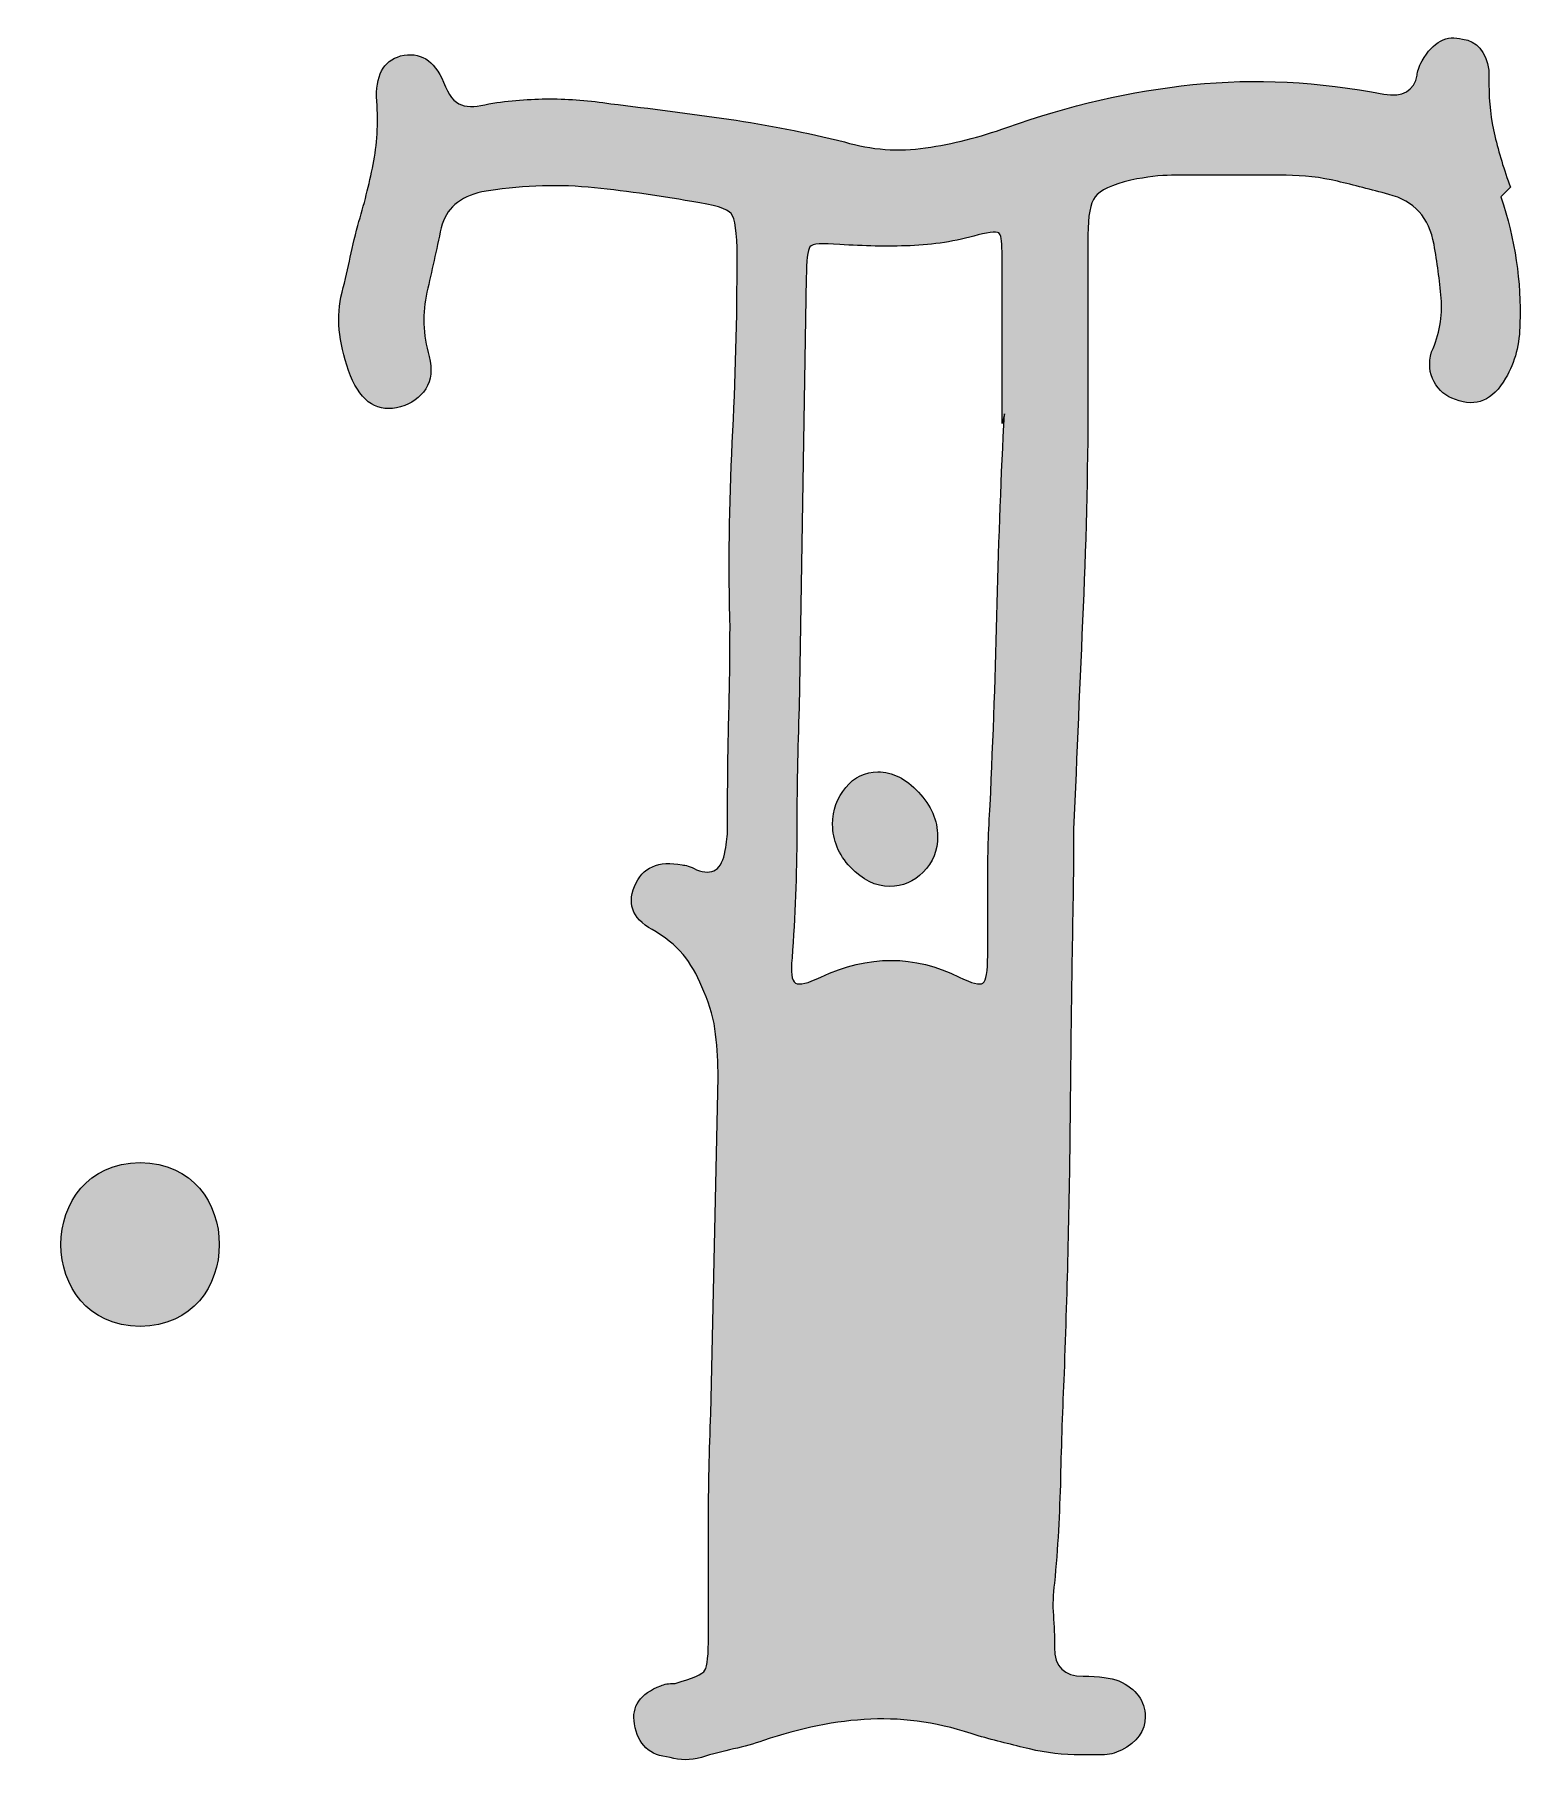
# Model space of a CAD drawing. Header units: inches. Extents: x 44 to 1037, y -995 to -85.
# Drawn here: x 44 to 235.5, y -593.5 to -371.1 of the extents above; entities that cross this region are included whole.
import ezdxf

# ---------------------------------------------------------------- set-up
doc = ezdxf.new("R2010")
doc.units = ezdxf.units.IN
doc.header["$MEASUREMENT"] = 0
doc.layers.add('Layer 1', color=7, linetype='Continuous')

# ---------------------------------------------------------------- blocks, each defined once
blk = doc.blocks.new('block 2')
at = {"layer": 'Layer 1', "true_color": 0x71020c}
h = blk.add_hatch(color=16, dxfattribs=at)
h.dxf.hatch_style = 2
edge = h.paths.add_edge_path()
edge.add_spline(control_points=[(178.74, -592.77), (179.76, -592.77), (180.69, -592.77), (181.51, -592.77), (182.33, -592.77), (183.15, -592.56), (183.97, -592.15), (186.01, -591.13), (187.04, -589.7), (187.04, -587.85), (187.04, -585.81), (185.91, -584.27), (183.66, -583.24), (182.63, -582.83), (181.09, -582.63), (179.05, -582.63), (176.59, -582.63), (175.36, -581.4), (175.36, -578.94), (175.36, -577.51), (175.31, -576.12), (175.21, -574.79), (175.1, -573.46), (175.16, -572.07), (175.36, -570.64), (175.77, -566.13), (176.02, -561.62), (176.13, -557.11), (176.23, -552.61), (176.38, -548.1), (176.59, -543.59), (177, -532.52), (177.25, -521.61), (177.36, -510.85), (177.46, -500.09), (177.61, -489.18), (177.82, -478.12), (177.82, -478.12), (177.82, -473.5), (177.82, -473.5), (178.23, -463.88), (178.64, -454.35), (179.05, -444.92), (179.46, -435.49), (179.67, -425.97), (179.67, -416.33), (179.67, -416.33), (179.67, -396.96), (179.67, -396.96), (179.67, -394.51), (179.97, -392.87), (180.59, -392.05), (181.2, -391.23), (182.74, -390.51), (185.2, -389.9), (187.25, -389.49), (188.99, -389.28), (190.42, -389.28), (190.42, -389.28), (205.18, -389.28), (205.18, -389.28), (207.43, -389.28), (209.64, -389.54), (211.79, -390.05), (213.94, -390.56), (216.14, -391.12), (218.4, -391.74), (221.67, -392.56), (223.62, -394.71), (224.24, -398.2), (224.65, -400.45), (224.95, -402.76), (225.16, -405.11), (225.36, -407.47), (224.95, -409.77), (223.93, -412.03), (223.52, -413.46), (223.62, -414.75), (224.24, -415.87), (224.85, -417), (225.77, -417.77), (227, -418.18), (229.66, -419.2), (231.82, -418.28), (233.46, -415.41), (234.69, -413.36), (235.3, -411), (235.3, -408.34), (235.5, -403.01), (234.69, -397.58), (232.84, -392.05), (232.84, -392.05), (234.07, -390.82), (234.07, -390.82), (233.25, -388.57), (232.58, -386.36), (232.08, -384.21), (231.56, -382.06), (231.31, -379.86), (231.31, -377.6), (231.31, -377.6), (231.31, -375.75), (231.31, -375.75), (230.89, -373.3), (229.77, -371.97), (227.92, -371.76), (225.87, -371.14), (224.13, -372.07), (222.7, -374.53), (222.29, -375.35), (222.08, -375.96), (222.08, -376.37), (221.67, -378.42), (220.24, -379.24), (217.78, -378.83), (209.38, -377.19), (201.18, -376.78), (193.19, -377.6), (185.2, -378.42), (177.2, -380.27), (169.21, -383.13), (165.73, -384.36), (162.24, -385.24), (158.76, -385.75), (155.28, -386.26), (151.79, -386), (148.31, -384.98), (143.39, -383.75), (138.42, -382.78), (133.4, -382.06), (128.38, -381.34), (123.31, -380.67), (118.19, -380.06), (115.52, -379.65), (112.91, -379.44), (110.35, -379.44), (107.79, -379.44), (105.17, -379.65), (102.51, -380.06), (101.07, -380.47), (99.9, -380.52), (98.98, -380.21), (98.05, -379.91), (97.29, -378.94), (96.67, -377.29), (95.44, -374.42), (93.6, -373.3), (91.14, -373.91), (88.88, -374.53), (87.86, -376.48), (88.06, -379.75), (88.27, -382.62), (88.11, -385.34), (87.6, -387.9), (87.09, -390.46), (86.42, -393.08), (85.61, -395.74), (85.19, -397.38), (84.84, -398.92), (84.53, -400.35), (84.22, -401.78), (83.86, -403.32), (83.45, -404.96), (82.84, -408.03), (83.25, -411.41), (84.68, -415.1), (86.11, -418.59), (88.27, -419.92), (91.14, -419.1), (92.57, -418.69), (93.64, -417.92), (94.37, -416.79), (95.08, -415.67), (95.23, -414.28), (94.82, -412.64), (94, -409.77), (93.9, -407.01), (94.52, -404.34), (95.13, -401.68), (95.75, -398.92), (96.36, -396.04), (96.98, -393.58), (98.71, -392.05), (101.59, -391.43), (106.3, -390.62), (110.86, -390.41), (115.27, -390.82), (119.67, -391.23), (124.13, -391.84), (128.64, -392.66), (131.51, -393.08), (133.2, -393.58), (133.71, -394.2), (134.22, -394.81), (134.48, -396.66), (134.48, -399.73), (134.48, -407.72), (134.27, -415.72), (133.86, -423.71), (133.45, -431.7), (133.35, -439.69), (133.56, -447.68), (133.56, -451.58), (133.5, -455.42), (133.4, -459.21), (133.3, -463.01), (133.25, -466.85), (133.25, -470.74), (133.25, -471.77), (133.25, -472.69), (133.25, -473.5), (133.25, -474.33), (133.14, -475.25), (132.94, -476.27), (132.53, -478.73), (131.3, -479.55), (129.25, -478.73), (128.43, -478.32), (127.82, -478.12), (127.41, -478.12), (124.34, -477.5), (122.28, -478.42), (121.26, -480.88), (120.23, -483.34), (121.16, -485.29), (124.03, -486.72), (125.67, -487.75), (126.95, -488.88), (127.87, -490.1), (128.79, -491.33), (129.56, -492.77), (130.18, -494.41), (130.99, -496.25), (131.51, -498.1), (131.71, -499.94), (131.91, -501.78), (132.02, -503.63), (132.02, -505.47), (132.02, -505.47), (131.1, -548.82), (131.1, -548.82), (130.89, -553.53), (130.79, -558.29), (130.79, -563.11), (130.79, -567.93), (130.79, -572.69), (130.79, -577.4), (130.79, -579.86), (130.64, -581.35), (130.33, -581.86), (130.02, -582.37), (128.74, -582.93), (126.49, -583.55), (125.67, -583.55), (125.05, -583.65), (124.64, -583.86), (121.98, -584.89), (120.85, -586.52), (121.26, -588.78), (121.67, -591.44), (123.21, -592.87), (125.87, -593.08), (127.1, -593.48), (128.43, -593.48), (129.87, -593.08), (131.3, -592.66), (132.68, -592.31), (134.02, -592), (135.35, -591.7), (136.63, -591.34), (137.86, -590.93), (142.57, -589.29), (147.18, -588.37), (151.69, -588.16), (156.2, -587.96), (160.81, -588.67), (165.52, -590.31), (167.78, -590.93), (169.98, -591.49), (172.13, -592), (174.28, -592.51), (176.49, -592.77), (178.74, -592.77)], knot_values=[0, 0, 0, 0, 1, 1, 1, 2, 2, 2, 3, 3, 3, 4, 4, 4, 5, 5, 5, 6, 6, 6, 7, 7, 7, 8, 8, 8, 9, 9, 9, 10, 10, 10, 11, 11, 11, 12, 12, 12, 13, 13, 13, 14, 14, 14, 15, 15, 15, 16, 16, 16, 17, 17, 17, 18, 18, 18, 19, 19, 19, 20, 20, 20, 21, 21, 21, 22, 22, 22, 23, 23, 23, 24, 24, 24, 25, 25, 25, 26, 26, 26, 27, 27, 27, 28, 28, 28, 29, 29, 29, 30, 30, 30, 31, 31, 31, 32, 32, 32, 33, 33, 33, 34, 34, 34, 35, 35, 35, 36, 36, 36, 37, 37, 37, 38, 38, 38, 39, 39, 39, 40, 40, 40, 41, 41, 41, 42, 42, 42, 43, 43, 43, 44, 44, 44, 45, 45, 45, 46, 46, 46, 47, 47, 47, 48, 48, 48, 49, 49, 49, 50, 50, 50, 51, 51, 51, 52, 52, 52, 53, 53, 53, 54, 54, 54, 55, 55, 55, 56, 56, 56, 57, 57, 57, 58, 58, 58, 59, 59, 59, 60, 60, 60, 61, 61, 61, 62, 62, 62, 63, 63, 63, 64, 64, 64, 65, 65, 65, 66, 66, 66, 67, 67, 67, 68, 68, 68, 69, 69, 69, 70, 70, 70, 71, 71, 71, 72, 72, 72, 73, 73, 73, 74, 74, 74, 75, 75, 75, 76, 76, 76, 77, 77, 77, 78, 78, 78, 79, 79, 79, 80, 80, 80, 81, 81, 81, 82, 82, 82, 83, 83, 83, 84, 84, 84, 85, 85, 85, 86, 86, 86, 87, 87, 87, 88, 88, 88, 89, 89, 89, 90, 90, 90, 91, 91, 91, 92, 92, 92, 93, 93, 93, 94, 94, 94, 94], degree=3, periodic=1)
edge = h.paths.add_edge_path()
edge.add_spline(control_points=[(167.99, -444.46), (167.78, -452.96), (167.47, -461.62), (167.06, -470.43), (166.85, -473.71), (166.75, -476.94), (166.75, -480.11), (166.75, -483.29), (166.75, -486.52), (166.75, -489.8), (166.75, -491.85), (166.55, -493.02), (166.14, -493.33), (165.73, -493.64), (164.7, -493.38), (163.07, -492.56), (157.33, -489.7), (151.39, -489.7), (145.24, -492.56), (143.6, -493.38), (142.52, -493.64), (142.01, -493.33), (141.5, -493.02), (141.34, -491.95), (141.55, -490.1), (141.96, -484.78), (142.16, -479.4), (142.16, -473.97), (142.16, -468.54), (142.27, -463.16), (142.47, -457.83), (142.47, -457.83), (143.39, -402.5), (143.39, -402.5), (143.39, -400.25), (143.55, -398.92), (143.86, -398.5), (144.16, -398.09), (145.44, -397.99), (147.7, -398.2), (150.77, -398.4), (153.79, -398.45), (156.76, -398.35), (159.73, -398.25), (162.65, -397.79), (165.52, -396.96), (167.16, -396.56), (168.08, -396.5), (168.29, -396.81), (168.49, -397.12), (168.6, -398.09), (168.6, -399.73), (168.6, -399.73), (168.6, -421.25), (168.6, -421.25), (168.6, -421.25), (168.91, -420.02), (168.91, -420.02), (168.49, -427.81), (168.19, -435.95), (167.99, -444.46)], knot_values=[0, 0, 0, 0, 1, 1, 1, 2, 2, 2, 3, 3, 3, 4, 4, 4, 5, 5, 5, 6, 6, 6, 7, 7, 7, 8, 8, 8, 9, 9, 9, 10, 10, 10, 11, 11, 11, 12, 12, 12, 13, 13, 13, 14, 14, 14, 15, 15, 15, 16, 16, 16, 17, 17, 17, 18, 18, 18, 19, 19, 19, 20, 20, 20, 20], degree=3, periodic=1)
h = blk.add_hatch(color=16, dxfattribs=at)
h.dxf.hatch_style = 2
edge = h.paths.add_edge_path()
edge.add_spline(control_points=[(152.62, -466.13), (150.97, -466.13), (149.59, -466.8), (148.47, -468.13), (147.34, -469.46), (146.78, -471.05), (146.78, -472.89), (146.78, -474.94), (147.54, -476.79), (149.08, -478.42), (150.62, -480.07), (152.31, -480.88), (154.15, -480.88), (155.79, -480.88), (157.23, -480.27), (158.46, -479.04), (159.68, -477.81), (160.3, -476.27), (160.3, -474.43), (160.3, -472.38), (159.48, -470.48), (157.84, -468.74), (156.2, -467), (154.46, -466.13), (152.62, -466.13)], knot_values=[0, 0, 0, 0, 1, 1, 1, 2, 2, 2, 3, 3, 3, 4, 4, 4, 5, 5, 5, 6, 6, 6, 7, 7, 7, 8, 8, 8, 8], degree=3, periodic=1)
h = blk.add_hatch(color=16, dxfattribs=at)
h.dxf.hatch_style = 2
edge = h.paths.add_edge_path()
edge.add_spline(control_points=[(57.58, -516.47), (44, -516.47), (43.98, -537.56), (57.58, -537.56), (71.16, -537.56), (71.18, -516.47), (57.58, -516.47)], knot_values=[0, 0, 0, 0, 1, 1, 1, 2, 2, 2, 2], degree=3, periodic=1)
at = {"layer": 'Layer 1', "lineweight": 0}
for points, knots in [([(178.74, -592.77), (179.76, -592.77), (180.69, -592.77), (181.51, -592.77), (182.33, -592.77), (183.15, -592.56), (183.97, -592.15), (186.01, -591.13), (187.04, -589.7), (187.04, -587.85), (187.04, -585.81), (185.91, -584.27), (183.66, -583.24), (182.63, -582.83), (181.09, -582.63), (179.05, -582.63), (176.59, -582.63), (175.36, -581.4), (175.36, -578.94), (175.36, -577.51), (175.31, -576.12), (175.21, -574.79), (175.1, -573.46), (175.16, -572.07), (175.36, -570.64), (175.77, -566.13), (176.02, -561.62), (176.13, -557.11), (176.23, -552.61), (176.38, -548.1), (176.59, -543.59), (177, -532.52), (177.25, -521.61), (177.36, -510.85), (177.46, -500.09), (177.61, -489.18), (177.82, -478.12), (177.82, -478.12), (177.82, -473.5), (177.82, -473.5), (178.23, -463.88), (178.64, -454.35), (179.05, -444.92), (179.46, -435.49), (179.67, -425.97), (179.67, -416.33), (179.67, -416.33), (179.67, -396.96), (179.67, -396.96), (179.67, -394.51), (179.97, -392.87), (180.59, -392.05), (181.2, -391.23), (182.74, -390.51), (185.2, -389.9), (187.25, -389.49), (188.99, -389.28), (190.42, -389.28), (190.42, -389.28), (205.18, -389.28), (205.18, -389.28), (207.43, -389.28), (209.64, -389.54), (211.79, -390.05), (213.94, -390.56), (216.14, -391.12), (218.4, -391.74), (221.67, -392.56), (223.62, -394.71), (224.24, -398.2), (224.65, -400.45), (224.95, -402.76), (225.16, -405.11), (225.36, -407.47), (224.95, -409.77), (223.93, -412.03), (223.52, -413.46), (223.62, -414.75), (224.24, -415.87), (224.85, -417), (225.77, -417.77), (227, -418.18), (229.66, -419.2), (231.82, -418.28), (233.46, -415.41), (234.69, -413.36), (235.3, -411), (235.3, -408.34), (235.5, -403.01), (234.69, -397.58), (232.84, -392.05), (232.84, -392.05), (234.07, -390.82), (234.07, -390.82), (233.25, -388.57), (232.58, -386.36), (232.08, -384.21), (231.56, -382.06), (231.31, -379.86), (231.31, -377.6), (231.31, -377.6), (231.31, -375.75), (231.31, -375.75), (230.89, -373.3), (229.77, -371.97), (227.92, -371.76), (225.87, -371.14), (224.13, -372.07), (222.7, -374.53), (222.29, -375.35), (222.08, -375.96), (222.08, -376.37), (221.67, -378.42), (220.24, -379.24), (217.78, -378.83), (209.38, -377.19), (201.18, -376.78), (193.19, -377.6), (185.2, -378.42), (177.2, -380.27), (169.21, -383.13), (165.73, -384.36), (162.24, -385.24), (158.76, -385.75), (155.28, -386.26), (151.79, -386), (148.31, -384.98), (143.39, -383.75), (138.42, -382.78), (133.4, -382.06), (128.38, -381.34), (123.31, -380.67), (118.19, -380.06), (115.52, -379.65), (112.91, -379.44), (110.35, -379.44), (107.79, -379.44), (105.17, -379.65), (102.51, -380.06), (101.07, -380.47), (99.9, -380.52), (98.98, -380.21), (98.05, -379.91), (97.29, -378.94), (96.67, -377.29), (95.44, -374.42), (93.6, -373.3), (91.14, -373.91), (88.88, -374.53), (87.86, -376.48), (88.06, -379.75), (88.27, -382.62), (88.11, -385.34), (87.6, -387.9), (87.09, -390.46), (86.42, -393.08), (85.61, -395.74), (85.19, -397.38), (84.84, -398.92), (84.53, -400.35), (84.22, -401.78), (83.86, -403.32), (83.45, -404.96), (82.84, -408.03), (83.25, -411.41), (84.68, -415.1), (86.11, -418.59), (88.27, -419.92), (91.14, -419.1), (92.57, -418.69), (93.64, -417.92), (94.37, -416.79), (95.08, -415.67), (95.23, -414.28), (94.82, -412.64), (94, -409.77), (93.9, -407.01), (94.52, -404.34), (95.13, -401.68), (95.75, -398.92), (96.36, -396.04), (96.98, -393.58), (98.71, -392.05), (101.59, -391.43), (106.3, -390.62), (110.86, -390.41), (115.27, -390.82), (119.67, -391.23), (124.13, -391.84), (128.64, -392.66), (131.51, -393.08), (133.2, -393.58), (133.71, -394.2), (134.22, -394.81), (134.48, -396.66), (134.48, -399.73), (134.48, -407.72), (134.27, -415.72), (133.86, -423.71), (133.45, -431.7), (133.35, -439.69), (133.56, -447.68), (133.56, -451.58), (133.5, -455.42), (133.4, -459.21), (133.3, -463.01), (133.25, -466.85), (133.25, -470.74), (133.25, -471.77), (133.25, -472.69), (133.25, -473.5), (133.25, -474.33), (133.14, -475.25), (132.94, -476.27), (132.53, -478.73), (131.3, -479.55), (129.25, -478.73), (128.43, -478.32), (127.82, -478.12), (127.41, -478.12), (124.34, -477.5), (122.28, -478.42), (121.26, -480.88), (120.23, -483.34), (121.16, -485.29), (124.03, -486.72), (125.67, -487.75), (126.95, -488.88), (127.87, -490.1), (128.79, -491.33), (129.56, -492.77), (130.18, -494.41), (130.99, -496.25), (131.51, -498.1), (131.71, -499.94), (131.91, -501.78), (132.02, -503.63), (132.02, -505.47), (132.02, -505.47), (131.1, -548.82), (131.1, -548.82), (130.89, -553.53), (130.79, -558.29), (130.79, -563.11), (130.79, -567.93), (130.79, -572.69), (130.79, -577.4), (130.79, -579.86), (130.64, -581.35), (130.33, -581.86), (130.02, -582.37), (128.74, -582.93), (126.49, -583.55), (125.67, -583.55), (125.05, -583.65), (124.64, -583.86), (121.98, -584.89), (120.85, -586.52), (121.26, -588.78), (121.67, -591.44), (123.21, -592.87), (125.87, -593.08), (127.1, -593.48), (128.43, -593.48), (129.87, -593.08), (131.3, -592.66), (132.68, -592.31), (134.02, -592), (135.35, -591.7), (136.63, -591.34), (137.86, -590.93), (142.57, -589.29), (147.18, -588.37), (151.69, -588.16), (156.2, -587.96), (160.81, -588.67), (165.52, -590.31), (167.78, -590.93), (169.98, -591.49), (172.13, -592), (174.28, -592.51), (176.49, -592.77), (178.74, -592.77)], [0, 0, 0, 0, 1, 1, 1, 2, 2, 2, 3, 3, 3, 4, 4, 4, 5, 5, 5, 6, 6, 6, 7, 7, 7, 8, 8, 8, 9, 9, 9, 10, 10, 10, 11, 11, 11, 12, 12, 12, 13, 13, 13, 14, 14, 14, 15, 15, 15, 16, 16, 16, 17, 17, 17, 18, 18, 18, 19, 19, 19, 20, 20, 20, 21, 21, 21, 22, 22, 22, 23, 23, 23, 24, 24, 24, 25, 25, 25, 26, 26, 26, 27, 27, 27, 28, 28, 28, 29, 29, 29, 30, 30, 30, 31, 31, 31, 32, 32, 32, 33, 33, 33, 34, 34, 34, 35, 35, 35, 36, 36, 36, 37, 37, 37, 38, 38, 38, 39, 39, 39, 40, 40, 40, 41, 41, 41, 42, 42, 42, 43, 43, 43, 44, 44, 44, 45, 45, 45, 46, 46, 46, 47, 47, 47, 48, 48, 48, 49, 49, 49, 50, 50, 50, 51, 51, 51, 52, 52, 52, 53, 53, 53, 54, 54, 54, 55, 55, 55, 56, 56, 56, 57, 57, 57, 58, 58, 58, 59, 59, 59, 60, 60, 60, 61, 61, 61, 62, 62, 62, 63, 63, 63, 64, 64, 64, 65, 65, 65, 66, 66, 66, 67, 67, 67, 68, 68, 68, 69, 69, 69, 70, 70, 70, 71, 71, 71, 72, 72, 72, 73, 73, 73, 74, 74, 74, 75, 75, 75, 76, 76, 76, 77, 77, 77, 78, 78, 78, 79, 79, 79, 80, 80, 80, 81, 81, 81, 82, 82, 82, 83, 83, 83, 84, 84, 84, 85, 85, 85, 86, 86, 86, 87, 87, 87, 88, 88, 88, 89, 89, 89, 90, 90, 90, 91, 91, 91, 92, 92, 92, 93, 93, 93, 94, 94, 94, 94]), ([(167.99, -444.46), (167.78, -452.96), (167.47, -461.62), (167.06, -470.43), (166.85, -473.71), (166.75, -476.94), (166.75, -480.11), (166.75, -483.29), (166.75, -486.52), (166.75, -489.8), (166.75, -491.85), (166.55, -493.02), (166.14, -493.33), (165.73, -493.64), (164.7, -493.38), (163.07, -492.56), (157.33, -489.7), (151.39, -489.7), (145.24, -492.56), (143.6, -493.38), (142.52, -493.64), (142.01, -493.33), (141.5, -493.02), (141.34, -491.95), (141.55, -490.1), (141.96, -484.78), (142.16, -479.4), (142.16, -473.97), (142.16, -468.54), (142.27, -463.16), (142.47, -457.83), (142.47, -457.83), (143.39, -402.5), (143.39, -402.5), (143.39, -400.25), (143.55, -398.92), (143.86, -398.5), (144.16, -398.09), (145.44, -397.99), (147.7, -398.2), (150.77, -398.4), (153.79, -398.45), (156.76, -398.35), (159.73, -398.25), (162.65, -397.79), (165.52, -396.96), (167.16, -396.56), (168.08, -396.5), (168.29, -396.81), (168.49, -397.12), (168.6, -398.09), (168.6, -399.73), (168.6, -399.73), (168.6, -421.25), (168.6, -421.25), (168.6, -421.25), (168.91, -420.02), (168.91, -420.02), (168.49, -427.81), (168.19, -435.95), (167.99, -444.46)], [0, 0, 0, 0, 1, 1, 1, 2, 2, 2, 3, 3, 3, 4, 4, 4, 5, 5, 5, 6, 6, 6, 7, 7, 7, 8, 8, 8, 9, 9, 9, 10, 10, 10, 11, 11, 11, 12, 12, 12, 13, 13, 13, 14, 14, 14, 15, 15, 15, 16, 16, 16, 17, 17, 17, 18, 18, 18, 19, 19, 19, 20, 20, 20, 20]), ([(152.62, -466.13), (150.97, -466.13), (149.59, -466.8), (148.47, -468.13), (147.34, -469.46), (146.78, -471.05), (146.78, -472.89), (146.78, -474.94), (147.54, -476.79), (149.08, -478.42), (150.62, -480.07), (152.31, -480.88), (154.15, -480.88), (155.79, -480.88), (157.23, -480.27), (158.46, -479.04), (159.68, -477.81), (160.3, -476.27), (160.3, -474.43), (160.3, -472.38), (159.48, -470.48), (157.84, -468.74), (156.2, -467), (154.46, -466.13), (152.62, -466.13)], [0, 0, 0, 0, 1, 1, 1, 2, 2, 2, 3, 3, 3, 4, 4, 4, 5, 5, 5, 6, 6, 6, 7, 7, 7, 8, 8, 8, 8]), ([(57.58, -516.47), (44, -516.47), (43.98, -537.56), (57.58, -537.56), (71.16, -537.56), (71.18, -516.47), (57.58, -516.47)], [0, 0, 0, 0, 1, 1, 1, 2, 2, 2, 2])]:
    blk.add_open_spline(points, degree=3, knots=knots, dxfattribs=at)

msp = doc.modelspace()

# ---------------------------------------------------------------- block references
at = {"layer": 'Layer 1'}
msp.add_blockref('block 2', (0, 0), dxfattribs=at)

doc.saveas('drawing.dxf')
